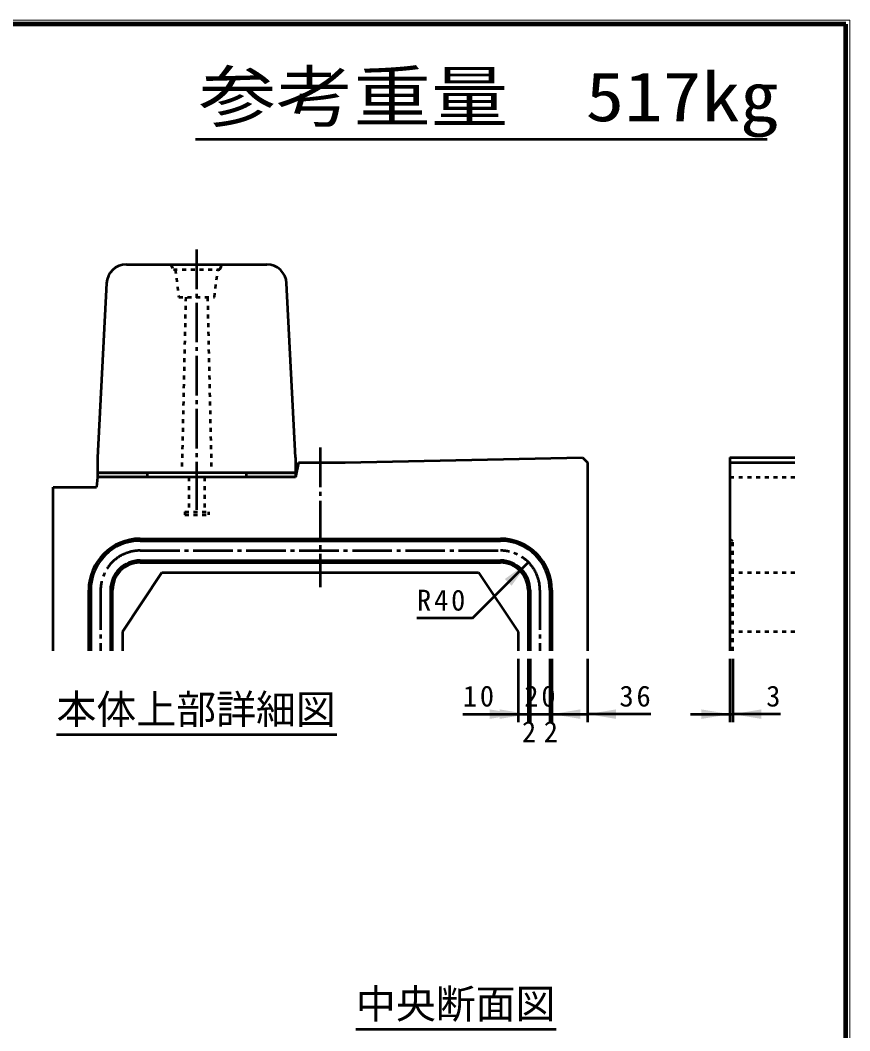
# Model space of a CAD drawing. Units: millimetres, scale not verified. Extents: x 100 to 4105, y 100 to 2870.
# Drawn here: x 3057 to 4105, y 1594 to 2870 of the extents above; entities that cross this region are included whole.
import ezdxf
from ezdxf.enums import TextEntityAlignment as Align

# ---------------------------------------------------------------- set-up
doc = ezdxf.new("R2010")
doc.units = ezdxf.units.MM
doc.header["$LTSCALE"] = 5
doc.linetypes.add('USER1', pattern=[2.2, 1, -1.2])
doc.linetypes.add('USER2', pattern=[13.4, 10, -1.2, 1, -1.2])
doc.layers.add('V-nasSTD', color=7, linetype='Continuous', lineweight=35)
doc.styles.add('ＭＳ ゴシック', font='')
doc.styles.get('ＭＳ ゴシック').set_extended_font_data('MS Gothic')

msp = doc.modelspace()

# ---------------------------------------------------------------- hatches: boundary and pattern name
at = {"layer": 'V-nasSTD'}
for points in [[(3217.373, 2292.862), (3217.373, 2299.112), (3154.873, 2299.112), (3154.873, 2292.862)], [(3404.873, 2292.862), (3404.873, 2299.112), (3342.373, 2299.112), (3342.373, 2292.862)], [(3677.765, 2156.019), (3698.978, 2185.718), (3669.28, 2164.504)], [(3650.123, 1987.862), (3686.123, 1993.862), (3650.123, 1999.862)], [(3662.623, 1987.862), (3698.623, 1993.862), (3662.623, 1999.862)], [(3764.623, 1999.862), (3728.623, 1993.862), (3764.623, 1987.862)], [(3809.623, 1999.862), (3773.623, 1993.862), (3809.623, 1987.862)], [(3917.623, 1987.862), (3953.623, 1993.862), (3917.623, 1999.862)], [(3993.373, 1999.862), (3957.373, 1993.862), (3993.373, 1987.862)]]:
    msp.add_hatch(color=256, dxfattribs=at).paths.add_polyline_path(points)

# ---------------------------------------------------------------- linework, layer by layer
at = {"layer": 'V-nasSTD', "lineweight": 100}
for p, q in [((4100, 2865), (105, 2865)), ((4100, 105), (4100, 2865))]:
    msp.add_line(p, q, dxfattribs=at)
at = {"layer": 'V-nasSTD', "lineweight": 50}
for p, q in [((3278.536, 2719.753), (4000.536, 2719.753)), ((3191.124, 2561.612), (3368.622, 2561.612)), ((3166.156, 2537.893), (3154.873, 2317.862)), ((3404.873, 2317.862), (3393.589, 2537.893)), ((3154.873, 2317.862), (3154.873, 2299.112)), ((3404.873, 2317.862), (3404.873, 2299.112)), ((3408.623, 2311.612), (3404.873, 2292.862)), ((3408.623, 2311.612), (3467.373, 2311.612)), ((3467.373, 2311.612), (3767.373, 2317.862)), ((3767.373, 2317.862), (3773.623, 2311.612)), ((3773.623, 2311.612), (3773.623, 2073.862)), ((3953.623, 2317.862), (4035.623, 2317.862)), ((3953.623, 2317.862), (3953.623, 2073.862)), ((3953.623, 2311.612), (4035.623, 2311.612)), ((3154.873, 2299.112), (3154.873, 2292.862)), ((3154.873, 2299.112), (3404.873, 2299.112)), ((3217.373, 2299.112), (3217.373, 2292.862)), ((3342.373, 2299.112), (3342.373, 2292.862)), ((3404.873, 2299.112), (3404.873, 2292.862)), ((3154.873, 2292.862), (3153.623, 2280.362)), ((3404.873, 2292.862), (3154.873, 2292.862)), ((3098.623, 2073.862), (3098.623, 2280.362)), ((3098.623, 2280.362), (3153.623, 2280.362)), ((3208.623, 2215.362), (3663.623, 2215.362)), ((3208.623, 2212.862), (3663.623, 2212.862)), ((3208.623, 2187.862), (3663.623, 2187.862)), ((3208.623, 2185.362), (3663.623, 2185.362)), ((3628.267, 2115.007), (3698.978, 2185.718)), ((3236.123, 2172.862), (3186.123, 2097.862)), ((3236.123, 2172.862), (3636.123, 2172.862)), ((3420.498, 2172.862), (3451.748, 2172.862)), ((3636.123, 2172.862), (3686.123, 2097.862)), ((3143.623, 2110.362), (3143.623, 2150.362)), ((3146.123, 2150.362), (3146.123, 2073.862)), ((3171.123, 2150.362), (3171.123, 2073.862)), ((3173.623, 2110.362), (3173.623, 2150.362)), ((3698.623, 2150.362), (3698.623, 2110.362)), ((3701.123, 2150.362), (3701.123, 2073.862)), ((3726.123, 2150.362), (3726.123, 2073.862)), ((3728.623, 2150.362), (3728.623, 2110.362)), ((3143.623, 2073.862), (3143.623, 2110.362)), ((3173.623, 2073.862), (3173.623, 2110.362)), ((3628.267, 2115.007), (3558.267, 2115.007)), ((3698.623, 2110.362), (3698.623, 2073.862)), ((3728.623, 2110.362), (3728.623, 2073.862)), ((3186.123, 2097.862), (3186.123, 2073.862)), ((3686.123, 2097.862), (3686.123, 2073.862)), ((3686.123, 2063.862), (3686.123, 1983.862)), ((3698.623, 2063.862), (3698.623, 1983.862)), ((3701.123, 2063.862), (3701.123, 1983.862)), ((3726.123, 2063.862), (3726.123, 1983.862)), ((3728.623, 2063.862), (3728.623, 1983.862)), ((3773.623, 2063.862), (3773.623, 1983.862)), ((3953.623, 2063.862), (3953.623, 1983.862)), ((3957.373, 2063.862), (3957.373, 1983.862)), ((3616.123, 1993.862), (3686.123, 1993.862)), ((3686.123, 1993.862), (3698.623, 1993.862)), ((3698.623, 1993.862), (3701.123, 1993.862)), ((3701.123, 1993.862), (3726.123, 1993.862)), ((3726.123, 1993.862), (3728.623, 1993.862)), ((3728.623, 1993.862), (3773.623, 1993.862)), ((3736.435, 1993.862), (3744.248, 1993.862)), ((3853.623, 1993.862), (3773.623, 1993.862)), ((3903.623, 1993.862), (3953.623, 1993.862)), ((3953.623, 1993.862), (3957.373, 1993.862)), ((4017.373, 1993.862), (3957.373, 1993.862)), ((3102.887, 1968.077), (3456.896, 1968.077)), ((3481.126, 1596.244), (3733.932, 1596.244))]:
    msp.add_line(p, q, dxfattribs=at)
at = {"layer": 'V-nasSTD', "linetype": 'USER2', "lineweight": 50}
for p, q in [((3279.873, 2580.362), (3279.873, 2280.362)), ((3436.123, 2330.362), (3436.123, 2154.112)), ((3279.873, 2301.612), (3279.873, 2245.362)), ((3208.623, 2200.362), (3663.623, 2200.362)), ((3158.623, 2150.362), (3158.623, 2073.862)), ((3713.623, 2150.362), (3713.623, 2073.862))]:
    msp.add_line(p, q, dxfattribs=at)
at = {"layer": 'V-nasSTD', "linetype": 'USER1', "lineweight": 50}
for p, q in [((3247.373, 2561.612), (3250.498, 2555.362)), ((3250.498, 2555.362), (3309.248, 2555.362)), ((3252.998, 2555.362), (3257.373, 2520.362)), ((3302.373, 2520.362), (3306.748, 2555.362)), ((3309.248, 2555.362), (3312.373, 2561.612)), ((3257.373, 2520.362), (3302.373, 2520.362)), ((3266.123, 2520.362), (3261.123, 2299.112)), ((3293.623, 2520.362), (3298.623, 2299.112)), ((3269.873, 2292.862), (3269.873, 2249.112)), ((3289.873, 2292.862), (3289.873, 2249.112)), ((3953.623, 2292.862), (4035.623, 2292.862)), ((3264.873, 2249.112), (3294.873, 2249.112)), ((3264.873, 2249.112), (3264.873, 2245.362)), ((3294.873, 2249.112), (3294.873, 2245.362)), ((3264.873, 2245.362), (3294.873, 2245.362)), ((3953.623, 2215.362), (3957.373, 2212.862)), ((3957.373, 2073.862), (3957.373, 2212.862)), ((3953.623, 2185.362), (3957.373, 2187.862)), ((3953.623, 2172.862), (4035.623, 2172.862)), ((4035.623, 2097.862), (3953.623, 2097.862))]:
    msp.add_line(p, q, dxfattribs=at)
at = {"layer": 'V-nasSTD', "lineweight": 13}
msp.add_lwpolyline([(100, 100), (100, 2870), (4105, 2870), (4105, 100)], close=True, dxfattribs=at)
at = {"layer": 'V-nasSTD', "lineweight": 50}
for centre, radius, start, end in [((3191.124, 2536.612), 25, 90, 177.06433), ((3368.622, 2536.612), 25, 2.93567, 90), ((3208.623, 2150.362), 65, 90, 180), ((3208.623, 2150.362), 62.5, 90, 180), ((3663.623, 2150.362), 65, 0, 90), ((3663.623, 2150.362), 62.5, 0, 90), ((3208.623, 2150.362), 37.5, 90, 180), ((3208.623, 2150.362), 35, 90, 180), ((3663.623, 2150.362), 37.5, 0, 90), ((3663.623, 2150.362), 35, 0, 90)]:
    msp.add_arc(centre, radius, start, end, dxfattribs=at)
at = {"layer": 'V-nasSTD', "linetype": 'USER2', "lineweight": 50}
for centre, start, end in [((3208.623, 2150.362), 90, 180), ((3663.623, 2150.362), 0, 90)]:
    msp.add_arc(centre, 50, start, end, dxfattribs=at)

# ---------------------------------------------------------------- texts
at = {"layer": 'V-nasSTD', "style": 'ＭＳ ゴシック', "width": 1.15}
msp.add_text('参考重量\u3000517kg', height=62.32, dxfattribs=at).set_placement((3282.536, 2804.753), align=Align.TOP_LEFT)
at = {"layer": 'V-nasSTD', "style": 'ＭＳ ゴシック'}
for s, height, p in [('3', 26.39, (3999.373, 2029.862)), ('本体上部詳細図', 36.95, (3102.887, 2018.477)), ('2', 26.39, (3690.873, 1984.862)), ('2', 26.39, (3718.373, 1984.862)), ('中央断面図', 36.95, (3481.126, 1646.644))]:
    msp.add_text(s, height=height, dxfattribs=at).set_placement(p, align=Align.TOP_LEFT)
at = {"layer": 'V-nasSTD', "char_height": 26.39, "attachment_point": 1, "style": 'ＭＳ ゴシック'}
for s, insert in [('\\T1.2;R40', (3558.267, 2151.007)), ('\\T1.2;10', (3616.123, 2029.862)), ('\\T1.2;20', (3693.823, 2029.862)), ('\\T1.2;36', (3814.023, 2029.862))]:
    msp.add_mtext(s, dxfattribs=dict(at, insert=insert))

doc.saveas('drawing.dxf')
